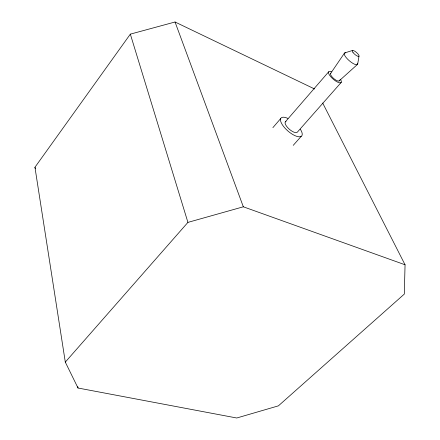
<?xml version="1.0" encoding="UTF-8"?>
<svg xmlns="http://www.w3.org/2000/svg" width="440" height="440" viewBox="0 0 440 440"><rect width="100%" height="100%" fill="white"/><g stroke="black" fill="none" stroke-linecap="round" stroke-linejoin="round"><path stroke-width="0.66" d="M322.696 103.048L405.059 264.781L404.3 294.096L278.399 405.856L236.753 418L78.029 388.025L65.302 362.109L34.942 167.272L130.334 34.139L175.043 22L314.6 88.979M357.682 64.103L359.013 56.1M330.512 73.618L344.273 53.4M272.877 127.655L280.693 118.564M285.324 121.886L328.631 71.852M65.302 362.109L187.924 222.387L243.331 206.8L405.059 264.781M341.226 82.401L297.462 132.017A7.915 3.053 40.9 0 1 292.138 131.274A7.915 3.053 40.9 0 1 285.868 125.169L285.263 123.833A7.915 3.053 40.9 0 1 285.984 121.407M293.227 145.349L301.191 136.378M339.036 80.999L357.247 64.625M344.729 52.905L352.506 50.479M340.362 79.239L341.072 80.547A8.223 2.651 40.8 0 1 337.623 82.154A8.223 2.651 40.8 0 1 329.434 74.993L328.735 73.684A8.223 2.651 40.8 0 1 331.507 71.825M34.942 167.272L35.464 168.542M175.043 22L243.331 206.8M130.334 34.139L187.924 222.387M77.809 386.672L78.029 388.025M300.344 129.239A13.673 5.275 40.9 0 1 296.643 136.307A13.673 5.275 40.9 0 1 281.38 123.052A13.673 5.275 40.9 0 1 287.909 118.432M339.356 80.031A5.682 1.832 40.8 0 1 334.284 78.986A5.682 1.832 40.8 0 1 330.831 73.266M357.654 63.223A8.641 2.585 40.8 0 1 349.261 60.72A8.641 2.585 40.8 0 1 345.615 52.811M352.995 52.459A4.34 1.271 40.8 0 0 358.798 56.353A4.34 1.271 40.8 0 0 355.152 51.442A4.34 1.271 40.8 0 0 352.995 52.459"/></g></svg>
